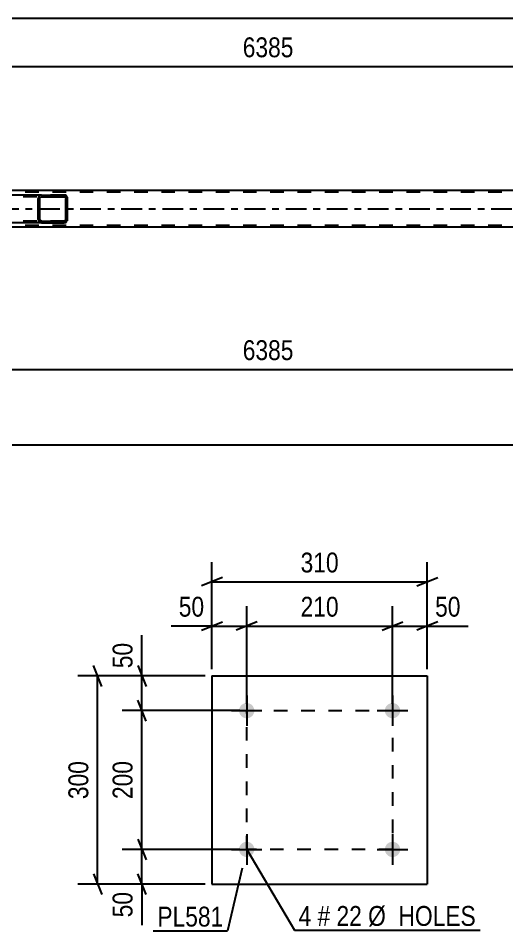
# Model space of a CAD drawing. Header units: millimetres. Extents: x 0 to 841, y 0 to 594.
# Drawn here: x 420.4 to 490.7, y 137.1 to 268.6 of the extents above; entities that cross this region are included whole.
import ezdxf

# ---------------------------------------------------------------- set-up
doc = ezdxf.new("R2010")
doc.units = ezdxf.units.MM
doc.linetypes.add('DXK_LINE_DOT2', pattern=[3.9198, 1.9599, -1.9599])
doc.linetypes.add('DXK_LINE_DOT3', pattern=[5.9187, 2.979, -0.9799, 0.9799, -0.9799])
doc.styles.add('Arial Narrow', font='ARIALN.TTF', dxfattribs={"height": 0.2})

# ---------------------------------------------------------------- blocks, each defined once
blk = doc.blocks.new('Part-247305034-4070 - 3881')
at = {"linetype": 'Continuous'}
h = blk.add_hatch(dxfattribs=at)
h.set_pattern_fill('', scale=0.7, style=0, pattern_type=0)
h.set_pattern_definition([(45, (427.457, 242.844), (-1.57154, 1.57154), [])])
h.paths.add_polyline_path([(427.5, 242.66), (427.46, 242.84), (427.35, 243), (427.18, 243.1), (426.99, 243.14), (423.75, 243.14), (423.55, 243.1), (423.39, 243), (423.28, 242.84), (423.24, 242.66), (423.24, 239.62), (423.28, 239.44), (423.39, 239.28), (423.55, 239.18), (423.75, 239.14), (426.99, 239.14), (427.18, 239.18), (427.35, 239.28), (427.46, 239.44), (427.5, 239.62)])
h.paths.add_polyline_path([(427.22, 239.53), (427.17, 239.45), (427.08, 239.4), (426.99, 239.38), (423.75, 239.38), (423.65, 239.4), (423.57, 239.45), (423.51, 239.53), (423.49, 239.62), (423.49, 242.66), (423.51, 242.75), (423.57, 242.83), (423.65, 242.88), (423.75, 242.9), (426.99, 242.9), (427.08, 242.88), (427.17, 242.83), (427.22, 242.75), (427.24, 242.66), (427.24, 239.62)])
at = {"color": 7, "linetype": 'DXK_LINE_DOT2'}
for p, q in [((414.89, 242.66), (414.93, 242.84)), ((414.89, 239.62), (414.89, 242.66)), ((415.16, 242.75), (415.15, 242.66)), ((415.15, 239.62), (415.15, 242.66)), ((415.22, 242.83), (415.16, 242.75)), ((415.2, 243.1), (415.4, 243.14)), ((415.3, 242.88), (415.22, 242.83)), ((415.4, 242.9), (415.3, 242.88)), ((415.88, 243.14), (415.4, 243.14)), ((426.99, 242.9), (415.4, 242.9)), ((418.64, 243.14), (418.83, 243.1)), ((418.73, 242.88), (418.64, 242.9)), ((418.82, 242.83), (418.73, 242.88)), ((418.87, 242.75), (418.82, 242.83)), ((418.89, 242.66), (418.87, 242.75)), ((418.89, 239.62), (418.89, 242.66)), ((419.11, 242.84), (419.15, 242.66)), ((419.15, 239.62), (419.15, 242.66)), ((426.99, 243.14), (423.75, 243.14)), ((414.93, 239.44), (414.89, 239.62)), ((415.15, 239.62), (415.16, 239.53)), ((415.16, 239.53), (415.22, 239.45)), ((415.22, 239.45), (415.3, 239.4)), ((415.3, 239.4), (415.4, 239.38)), ((426.99, 239.38), (415.4, 239.38)), ((418.64, 239.38), (418.73, 239.4)), ((418.73, 239.4), (418.82, 239.45)), ((418.82, 239.45), (418.87, 239.53)), ((418.87, 239.53), (418.89, 239.62)), ((419.15, 239.62), (419.11, 239.44)), ((415.4, 239.14), (415.2, 239.18)), ((415.88, 239.14), (415.4, 239.14)), ((418.83, 239.18), (418.64, 239.14)), ((426.99, 239.14), (423.75, 239.14))]:
    blk.add_line(p, q, dxfattribs=at)
at = {"color": 2, "linetype": 'Continuous'}
for p, q in [((423.75, 243.14), (415.88, 243.14)), ((423.28, 242.84), (423.24, 242.66)), ((423.24, 239.62), (423.24, 242.66)), ((423.49, 242.66), (423.51, 242.75)), ((423.49, 239.62), (423.49, 242.66)), ((423.51, 242.75), (423.57, 242.83)), ((423.75, 243.14), (423.55, 243.1)), ((423.57, 242.83), (423.65, 242.88)), ((423.65, 242.88), (423.75, 242.9)), ((423.75, 243.14), (426.99, 243.14)), ((423.75, 242.9), (426.99, 242.9)), ((427.18, 243.1), (426.99, 243.14)), ((426.99, 242.9), (427.08, 242.88)), ((427.08, 242.88), (427.17, 242.83)), ((427.17, 242.83), (427.22, 242.75)), ((427.22, 242.75), (427.24, 242.66)), ((427.24, 239.62), (427.24, 242.66)), ((427.5, 242.66), (427.46, 242.84)), ((427.5, 239.62), (427.5, 242.66)), ((423.24, 239.62), (423.28, 239.44)), ((423.51, 239.53), (423.49, 239.62)), ((423.57, 239.45), (423.51, 239.53)), ((423.65, 239.4), (423.57, 239.45)), ((423.75, 239.38), (423.65, 239.4)), ((423.75, 239.38), (426.99, 239.38)), ((427.08, 239.4), (426.99, 239.38)), ((427.17, 239.45), (427.08, 239.4)), ((427.22, 239.53), (427.17, 239.45)), ((427.24, 239.62), (427.22, 239.53)), ((427.46, 239.44), (427.5, 239.62)), ((423.75, 239.14), (415.88, 239.14)), ((423.55, 239.18), (423.75, 239.14)), ((423.75, 239.14), (426.99, 239.14)), ((426.99, 239.14), (427.18, 239.18))]:
    blk.add_line(p, q, dxfattribs=at)
at = {"color": 7, "linetype": 'DXK_LINE_DOT2'}
for centre, start, end in [((415.38, 242.64), 110.7583, 155.6801), ((418.66, 242.64), 24.3199, 69.2417), ((415.38, 239.64), 204.3199, 249.2417), ((418.66, 239.64), 290.7583, 335.6801)]:
    blk.add_arc(centre, 0.496, start, end, dxfattribs=at)
at = {"color": 2, "linetype": 'Continuous'}
for centre, start, end in [((423.73, 242.64), 110.7583, 155.68), ((427, 242.64), 24.32, 69.2417), ((423.73, 239.64), 204.32, 249.2417), ((427, 239.64), 290.7583, 335.68)]:
    blk.add_arc(centre, 0.496, start, end, dxfattribs=at)
blk = doc.blocks.new('Part-247305034-4092 - 3881')
at = {"color": 7, "linetype": 'DXK_LINE_DOT2'}
for p, q in [((729.1, 243.54), (62.35, 243.54)), ((729.1, 238.74), (62.35, 238.74))]:
    blk.add_line(p, q, dxfattribs=at)
at = {"color": 2, "linetype": 'Continuous'}
for p, q in [((583.27, 243.78), (333.86, 243.78)), ((583.27, 238.5), (333.86, 238.5))]:
    blk.add_line(p, q, dxfattribs=at)
at = {"color": 7, "linetype": 'DXK_LINE_DOT3'}
blk.add_line((62.35, 241.14), (728.76, 241.14), dxfattribs=at)
blk = doc.blocks.new('Part-247305034-41558 - 41557')
at = {"color": 2, "linetype": 'Continuous'}
for p, q in [((448.28, 173.82), (448.28, 143.82)), ((448.28, 173.82), (479.28, 173.82)), ((479.28, 173.82), (479.28, 143.82)), ((448.28, 143.82), (479.28, 143.82))]:
    blk.add_line(p, q, dxfattribs=at)
blk = doc.blocks.new('Bolt-247305034-41559 - 41557')
at = {"linetype": 'Continuous'}
for points in [[(454.38, 148.82, -1), (452.18, 148.82, -1)], [(475.38, 148.82, -1), (473.18, 148.82, -1)]]:
    blk.add_hatch(color=1, dxfattribs=at).paths.add_polyline_path(points)
at = {"color": 1, "linetype": 'Continuous'}
for p, q in [((453.28, 151.02), (453.28, 146.62)), ((474.28, 151.02), (474.28, 146.62)), ((451.08, 148.82), (455.48, 148.82)), ((472.08, 148.82), (476.48, 148.82))]:
    blk.add_line(p, q, dxfattribs=at)
blk = doc.blocks.new('Bolt-247305034-41560 - 41557')
at = {"linetype": 'Continuous'}
for points in [[(454.38, 168.82, -1), (452.18, 168.82, -1)], [(475.38, 168.82, -1), (473.18, 168.82, -1)]]:
    blk.add_hatch(color=1, dxfattribs=at).paths.add_polyline_path(points)
at = {"color": 1, "linetype": 'Continuous'}
for p, q in [((453.28, 171.02), (453.28, 166.62)), ((474.28, 171.02), (474.28, 166.62)), ((451.08, 168.82), (455.48, 168.82)), ((472.08, 168.82), (476.48, 168.82))]:
    blk.add_line(p, q, dxfattribs=at)
blk = doc.blocks.new('Rectangle-247305034-42168 - 41557')
at = {"color": 1, "linetype": 'DXK_LINE_DOT2'}
blk.add_lwpolyline([(453.28, 168.82), (474.28, 168.82), (474.28, 148.82), (453.28, 148.82), (453.28, 168.82)], close=True, dxfattribs=at)
blk = doc.blocks.new('StraightDimension-247305034-39745 - 3881')
at = {"color": 7, "linetype": 'Continuous'}
blk.add_line((328.66, 261.65), (584.07, 261.65), dxfattribs=at)
at = {"color": 0}
blk.add_wipeout([(460.62, 262.4), (460.62, 266.6), (452.11, 266.6), (452.11, 262.4)], dxfattribs=at)
at = {"color": 3, "style": 'Arial Narrow'}
blk.add_text('6385', height=2.863, dxfattribs=at).set_placement((452.71, 263))
blk = doc.blocks.new('StraightDimension-247305034-39916 - 3881')
at = {"color": 7, "linetype": 'Continuous'}
blk.add_line((328.66, 218), (584.07, 218), dxfattribs=at)
at = {"color": 0}
blk.add_wipeout([(460.62, 218.75), (460.62, 222.95), (452.11, 222.95), (452.11, 218.75)], dxfattribs=at)
at = {"color": 3, "style": 'Arial Narrow'}
blk.add_text('6385', height=2.863, dxfattribs=at).set_placement((452.71, 219.35))
blk = doc.blocks.new('StraightDimension-247305034-4186 - 3881')
at = {"color": 7, "linetype": 'Continuous'}
blk.add_line((49.09, 268.62), (730.4, 268.62), dxfattribs=at)
blk = doc.blocks.new('StraightDimension-247305034-19127 - 3881')
at = {"color": 7, "linetype": 'Continuous'}
blk.add_line((49.73, 207.13), (729.76, 207.13), dxfattribs=at)
blk = doc.blocks.new('StraightDimension-247305034-41668 - 41557')
at = {"color": 7, "linetype": 'Continuous'}
for p, q in [((432.42, 172.32), (431.22, 175.32)), ((447.28, 173.82), (428.97, 173.82)), ((431.82, 143.82), (431.82, 173.82)), ((431.22, 145.32), (432.42, 142.32)), ((447.28, 143.82), (428.97, 143.82))]:
    blk.add_line(p, q, dxfattribs=at)
at = {"color": 0}
blk.add_wipeout([(431.07, 162.16), (426.87, 162.16), (426.87, 155.47), (431.07, 155.47)], dxfattribs=at)
at = {"color": 3, "style": 'Arial Narrow'}
blk.add_text('300', height=2.863, rotation=90.0002, dxfattribs=at).set_placement((430.47, 156.07))
blk = doc.blocks.new('StraightDimension-247305034-41656 - 41557')
at = {"color": 7, "linetype": 'Continuous'}
for p, q in [((438.19, 173.82), (438.19, 179.72)), ((438.19, 173.82), (438.19, 179.72)), ((437.59, 175.32), (438.79, 172.32)), ((447.28, 173.82), (435.34, 173.82)), ((438.19, 168.82), (438.19, 173.82)), ((438.79, 167.32), (437.59, 170.32)), ((452.28, 168.82), (435.34, 168.82))]:
    blk.add_line(p, q, dxfattribs=at)
at = {"color": 0}
blk.add_wipeout([(437.44, 179.2), (433.24, 179.2), (433.24, 174.34), (437.44, 174.34)], dxfattribs=at)
at = {"color": 3, "style": 'Arial Narrow'}
blk.add_text('50', height=2.863, rotation=90.0002, dxfattribs=at).set_placement((436.84, 174.94))
blk = doc.blocks.new('StraightDimension-247305034-41688 - 41557')
at = {"color": 7, "linetype": 'Continuous'}
for p, q in [((448.28, 174.82), (448.28, 190.24)), ((479.28, 174.82), (479.28, 190.24)), ((449.78, 187.99), (446.78, 186.79)), ((448.28, 187.39), (479.28, 187.39)), ((477.78, 186.79), (480.78, 187.99))]:
    blk.add_line(p, q, dxfattribs=at)
at = {"color": 0}
blk.add_wipeout([(467.13, 188.14), (467.13, 192.34), (460.44, 192.34), (460.44, 188.14)], dxfattribs=at)
at = {"color": 3, "style": 'Arial Narrow'}
blk.add_text('310', height=2.863, dxfattribs=at).set_placement((461.04, 188.74))
blk = doc.blocks.new('StraightDimension-247305034-41657 - 41557')
at = {"color": 7, "linetype": 'Continuous'}
for p, q in [((438.79, 167.32), (437.59, 170.32)), ((452.28, 168.82), (435.34, 168.82)), ((438.19, 148.82), (438.19, 168.82)), ((437.59, 150.32), (438.79, 147.32)), ((452.28, 148.82), (435.34, 148.82))]:
    blk.add_line(p, q, dxfattribs=at)
at = {"color": 0}
blk.add_wipeout([(437.44, 162.16), (433.24, 162.16), (433.24, 155.48), (437.44, 155.48)], dxfattribs=at)
at = {"color": 3, "style": 'Arial Narrow'}
blk.add_text('200', height=2.863, rotation=90.0002, dxfattribs=at).set_placement((436.84, 156.08))
blk = doc.blocks.new('StraightDimension-247305034-41658 - 41557')
at = {"color": 7, "linetype": 'Continuous'}
for p, q in [((437.59, 150.32), (438.79, 147.32)), ((452.28, 148.82), (435.34, 148.82)), ((438.19, 143.82), (438.19, 148.82)), ((438.79, 142.32), (437.59, 145.32)), ((447.28, 143.82), (435.34, 143.82)), ((438.19, 143.82), (438.19, 137.91)), ((438.19, 143.82), (438.19, 137.91))]:
    blk.add_line(p, q, dxfattribs=at)
at = {"color": 0}
blk.add_wipeout([(437.44, 143.29), (433.24, 143.29), (433.24, 138.43), (437.44, 138.43)], dxfattribs=at)
at = {"color": 3, "style": 'Arial Narrow'}
blk.add_text('50', height=2.863, rotation=90.0002, dxfattribs=at).set_placement((436.84, 139.03))
blk = doc.blocks.new('StraightDimension-247305034-42126 - 41557')
at = {"color": 7, "linetype": 'Continuous'}
for p, q in [((474.28, 169.82), (474.28, 183.87)), ((479.28, 174.82), (479.28, 183.87)), ((472.78, 180.42), (475.78, 181.62)), ((480.78, 181.62), (477.78, 180.42)), ((474.28, 181.02), (479.28, 181.02)), ((479.28, 181.02), (485.19, 181.02)), ((479.28, 181.02), (485.19, 181.02))]:
    blk.add_line(p, q, dxfattribs=at)
at = {"color": 0}
blk.add_wipeout([(484.66, 181.77), (484.66, 185.97), (479.81, 185.97), (479.81, 181.77)], dxfattribs=at)
at = {"color": 3, "style": 'Arial Narrow'}
blk.add_text('50', height=2.863, dxfattribs=at).set_placement((480.41, 182.37))
blk = doc.blocks.new('StraightDimension-247305034-42127 - 41557')
at = {"color": 7, "linetype": 'Continuous'}
for p, q in [((453.28, 169.82), (453.28, 183.87)), ((474.28, 169.82), (474.28, 183.87)), ((454.78, 181.62), (451.78, 180.42)), ((472.78, 180.42), (475.78, 181.62)), ((453.28, 181.02), (474.28, 181.02))]:
    blk.add_line(p, q, dxfattribs=at)
at = {"color": 0}
blk.add_wipeout([(467.13, 181.77), (467.13, 185.97), (460.44, 185.97), (460.44, 181.77)], dxfattribs=at)
at = {"color": 3, "style": 'Arial Narrow'}
blk.add_text('210', height=2.863, dxfattribs=at).set_placement((461.04, 182.37))
blk = doc.blocks.new('StraightDimension-247305034-42128 - 41557')
at = {"color": 7, "linetype": 'Continuous'}
for p, q in [((448.28, 174.82), (448.28, 183.87)), ((453.28, 169.82), (453.28, 183.87)), ((446.78, 180.42), (449.78, 181.62)), ((454.78, 181.62), (451.78, 180.42)), ((448.28, 181.02), (442.38, 181.02)), ((448.28, 181.02), (442.38, 181.02)), ((448.28, 181.02), (453.28, 181.02))]:
    blk.add_line(p, q, dxfattribs=at)
at = {"color": 0}
blk.add_wipeout([(447.76, 181.77), (447.76, 185.97), (442.9, 185.97), (442.9, 181.77)], dxfattribs=at)
at = {"color": 3, "style": 'Arial Narrow'}
blk.add_text('50', height=2.863, dxfattribs=at).set_placement((443.5, 182.37))
blk = doc.blocks.new('Mark-247305034-41720 - 41557')
at = {"color": 0}
blk.add_wipeout([(449.93, 137.7), (449.93, 140.7), (440.42, 140.7), (440.42, 137.7)], dxfattribs=at)
blk.add_wipeout([(449.93, 137.7), (449.93, 140.7), (440.42, 140.7), (440.42, 137.7)], dxfattribs=at)
at = {"color": 30, "linetype": 'Continuous'}
for p in [(452.63, 146.11), (439.82, 137.1)]:
    blk.add_line(p, (450.53, 137.1), dxfattribs=at)
at = {"color": 3, "style": 'Arial Narrow'}
blk.add_text('PL581', height=2.863, dxfattribs=at).set_placement((440.42, 137.7))
blk = doc.blocks.new('MarkSet-247305034-42043 - 41557')
at = {"color": 0}
for points in [[(462.58, 137.8), (462.58, 140.8), (460.75, 140.8), (460.75, 137.8)], [(465.31, 137.8), (465.31, 140.8), (463.48, 140.8), (463.48, 137.8)], [(469.86, 137.8), (469.86, 140.8), (466.21, 140.8), (466.21, 137.8)], [(486.29, 137.8), (486.29, 140.8), (470.76, 140.8), (470.76, 137.8)]]:
    blk.add_wipeout(points, dxfattribs=at)
for points in [[(462.58, 137.8), (462.58, 140.8), (460.75, 140.8), (460.75, 137.8)], [(465.31, 137.8), (465.31, 140.8), (463.48, 140.8), (463.48, 137.8)], [(469.86, 137.8), (469.86, 140.8), (466.21, 140.8), (466.21, 137.8)], [(486.29, 137.8), (486.29, 140.8), (470.76, 140.8), (470.76, 137.8)]]:
    blk.add_wipeout(points, dxfattribs=at)
at = {"color": 7, "linetype": 'Continuous'}
for p, q in [((453.28, 148.82), (460.15, 137.2)), ((460.15, 137.2), (486.89, 137.2))]:
    blk.add_line(p, q, dxfattribs=at)
at = {"color": 3, "style": 'Arial Narrow'}
for s, height, p in [('Ø  HOLES', 2.863, (470.76, 137.8)), ('4', 2.86, (460.75, 137.8)), ('#', 2.86, (463.48, 137.8)), ('22', 2.863, (466.21, 137.8))]:
    blk.add_text(s, height=height, dxfattribs=at).set_placement(p)

msp = doc.modelspace()

# ---------------------------------------------------------------- block references
for name in ['StraightDimension-247305034-39745 - 3881', 'Part-247305034-4092 - 3881', 'Part-247305034-4070 - 3881', 'StraightDimension-247305034-39916 - 3881', 'StraightDimension-247305034-41668 - 41557', 'Part-247305034-41558 - 41557', 'Bolt-247305034-41560 - 41557', 'Rectangle-247305034-42168 - 41557', 'Bolt-247305034-41559 - 41557']:
    msp.add_blockref(name, (0, 0))

# ---------------------------------------------------------------- next in the draw order: block references
for name in ['StraightDimension-247305034-4186 - 3881', 'StraightDimension-247305034-19127 - 3881', 'StraightDimension-247305034-41656 - 41557']:
    msp.add_blockref(name, (0, 0))

# ---------------------------------------------------------------- next in the draw order: block references
for name in ['StraightDimension-247305034-41688 - 41557', 'StraightDimension-247305034-41657 - 41557']:
    msp.add_blockref(name, (0, 0))

# ---------------------------------------------------------------- next in the draw order: block references
for name in ['StraightDimension-247305034-42126 - 41557', 'StraightDimension-247305034-41658 - 41557']:
    msp.add_blockref(name, (0, 0))

# ---------------------------------------------------------------- next in the draw order: block references
for name in ['StraightDimension-247305034-42127 - 41557', 'Mark-247305034-41720 - 41557']:
    msp.add_blockref(name, (0, 0))

# ---------------------------------------------------------------- next in the draw order: block references
for name in ['StraightDimension-247305034-42128 - 41557', 'MarkSet-247305034-42043 - 41557']:
    msp.add_blockref(name, (0, 0))

doc.saveas('drawing.dxf')
